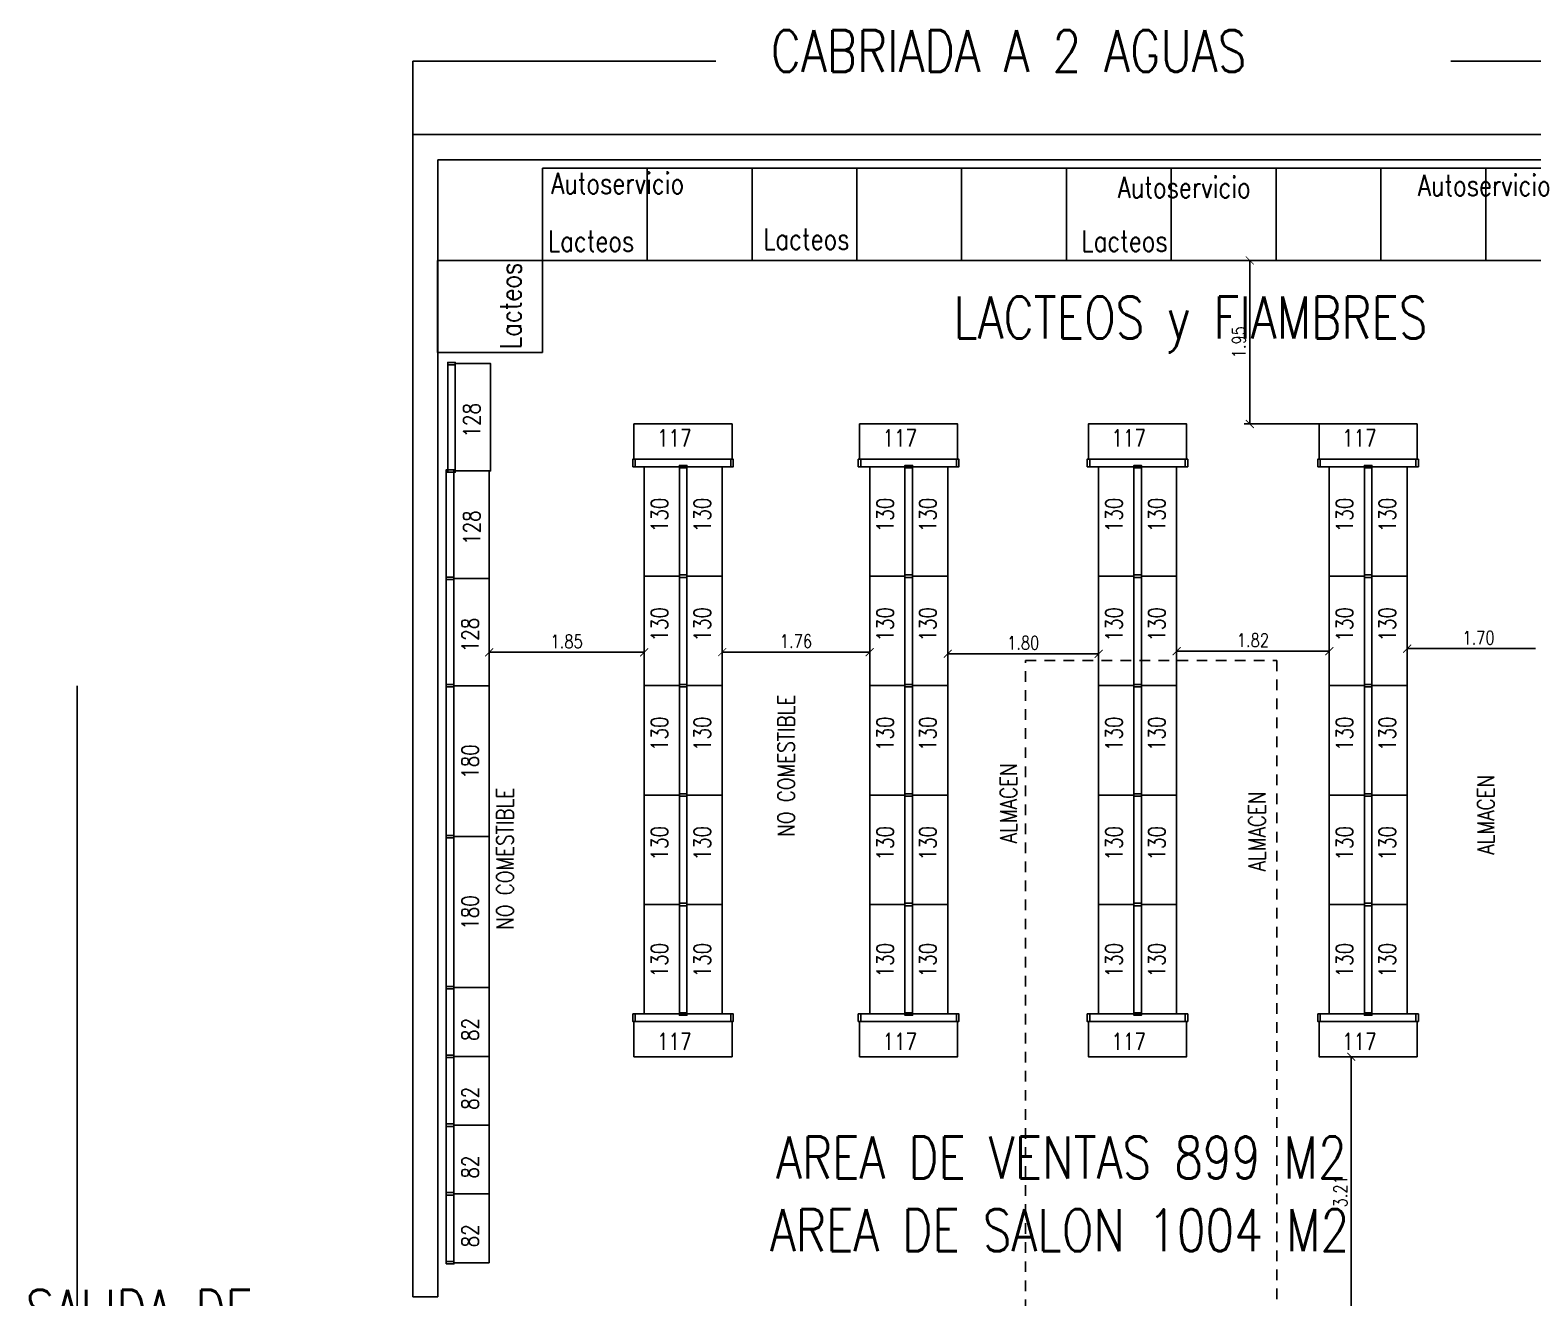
# Model space of a CAD drawing. Header units: millimetres. Extents: x -434 to 213, y 66 to 172.
# Drawn here: x -213.12 to -195.19, y 106.36 to 121.48 of the extents above; entities that cross this region are included whole.
import ezdxf

# ---------------------------------------------------------------- set-up
doc = ezdxf.new("R2010")
doc.units = ezdxf.units.MM
doc.linetypes.add('HIDDEN', pattern=[9.525, 6.35, -3.175])
for name, color, linetype in [('0_MUROS', 7, 'Continuous'), ('E_GONDOLAS', 1, 'Continuous'), ('T_EQUIPAMIENTO', 5, 'Continuous')]:
    doc.layers.add(name, color=color, linetype=linetype)
doc.styles.add('COTAS', font='ROMANS.shx', dxfattribs={"width": 0.8})
doc.styles.add('ROMANS', font='ROMANS.SHX', dxfattribs={"width": 0.8, "height": 0.2})

# ---------------------------------------------------------------- blocks, each defined once
blk = doc.blocks.new('COTA')
for p, q in [((-1, 0), (0, 0)), ((0, 0.4), (0, -0.4))]:
    blk.add_line(p, q)
at = {"const_width": 0.065}
blk.add_lwpolyline([(0.14, 0.14), (0.28, 0.28), (0, 0), (-0.14, -0.14), (-0.28, -0.28)], dxfattribs=at)

msp = doc.modelspace()

# ---------------------------------------------------------------- linework, layer by layer
at = {"layer": '0_MUROS', "color": 8}
for p, q in [((-208.553, 119.835), (-208.553, 121.112)), ((-208.553, 121.112), (-204.937, 121.112)), ((-196.173, 121.112), (-190.059, 121.112)), ((-208.553, 120.235), (-208.553, 106.685)), ((-158.133, 120.235), (-208.553, 120.235)), ((-208.254, 106.375), (-208.253, 119.935)), ((-158.433, 119.935), (-208.253, 119.935)), ((-212.553, 81.942), (-212.553, 113.662)), ((-208.553, 109.691), (-208.553, 106.375)), ((-208.553, 106.375), (-208.254, 106.375))]:
    msp.add_line(p, q, dxfattribs=at)
at = {"layer": '0_MUROS', "color": 8, "linetype": 'HIDDEN', "ltscale": 0.02}
for p, q in [((-201.246, 113.966), (-198.246, 113.966)), ((-201.246, 91.918), (-201.246, 113.966)), ((-198.246, 113.966), (-198.246, 91.918))]:
    msp.add_line(p, q, dxfattribs=at)
at = {"layer": 'E_GONDOLAS', "color": 8}
for p, q in [((-207.006, 119.835), (-205.756, 119.835)), ((-207.006, 118.735), (-207.006, 119.835)), ((-205.756, 119.835), (-205.756, 118.735)), ((-205.756, 119.835), (-204.506, 119.835)), ((-205.756, 118.735), (-205.756, 119.835)), ((-204.506, 119.835), (-203.256, 119.835)), ((-204.506, 118.735), (-204.506, 119.835)), ((-204.506, 119.835), (-204.506, 118.735)), ((-203.256, 119.835), (-203.256, 118.735)), ((-203.256, 119.835), (-202.006, 119.835)), ((-203.256, 118.735), (-203.256, 119.835)), ((-202.006, 119.835), (-202.006, 118.735)), ((-202.006, 119.835), (-200.756, 119.835)), ((-202.006, 118.735), (-202.006, 119.835)), ((-200.756, 119.835), (-200.756, 118.735)), ((-200.756, 119.835), (-199.506, 119.835)), ((-200.756, 118.735), (-200.756, 119.835)), ((-199.506, 119.835), (-199.506, 118.735)), ((-199.506, 119.835), (-198.256, 119.835)), ((-199.506, 118.735), (-199.506, 119.835)), ((-198.256, 119.835), (-198.256, 118.735)), ((-198.256, 119.835), (-197.006, 119.835)), ((-198.256, 118.735), (-198.256, 119.835)), ((-197.006, 119.835), (-197.006, 118.735)), ((-197.006, 119.835), (-195.756, 119.835)), ((-197.006, 118.735), (-197.006, 119.835)), ((-195.756, 119.835), (-195.756, 118.735)), ((-195.756, 119.835), (-194.506, 119.835)), ((-195.756, 118.735), (-195.756, 119.835)), ((-208.256, 118.735), (-207.006, 118.735)), ((-208.256, 117.635), (-208.256, 118.735)), ((-205.756, 118.735), (-207.006, 118.735)), ((-207.006, 118.735), (-207.006, 117.635)), ((-204.506, 118.735), (-205.756, 118.735)), ((-203.256, 118.735), (-204.506, 118.735)), ((-202.006, 118.735), (-203.256, 118.735)), ((-200.756, 118.735), (-202.006, 118.735)), ((-199.506, 118.735), (-200.756, 118.735)), ((-198.256, 118.735), (-199.506, 118.735)), ((-198.256, 118.735), (-198.57, 118.735)), ((-197.006, 118.735), (-198.256, 118.735)), ((-195.756, 118.735), (-197.006, 118.735)), ((-194.506, 118.735), (-195.756, 118.735)), ((-198.57, 118.565), (-198.57, 116.955)), ((-207.006, 117.635), (-208.256, 117.635)), ((-197.159, 116.785), (-198.57, 116.785)), ((-202.172, 114.318), (-202.172, 114.045)), ((-200.372, 114.318), (-200.372, 114.045)), ((-196.692, 114.318), (-196.692, 114.106)), ((-207.642, 113.664), (-207.642, 114.062)), ((-207.472, 114.062), (-205.962, 114.062)), ((-205.792, 113.665), (-205.792, 114.062)), ((-204.862, 114.062), (-204.862, 114.064)), ((-204.692, 114.064), (-203.272, 114.064)), ((-203.102, 114.062), (-203.102, 114.064)), ((-202.002, 114.045), (-200.542, 114.045)), ((-199.442, 113.807), (-199.442, 114.076)), ((-199.272, 114.076), (-197.792, 114.076)), ((-197.622, 113.807), (-197.622, 114.076)), ((-196.522, 114.106), (-195.162, 114.106)), ((-197.159, 109.24), (-197.359, 109.24)), ((-197.359, 109.07), (-197.359, 106.199))]:
    msp.add_line(p, q, dxfattribs=at)
for points in [[(-208.135, 117.489), (-208.135, 117.519), (-208.045, 117.519), (-208.045, 117.489)], [(-208.135, 116.239), (-208.135, 117.489), (-208.045, 117.489), (-208.045, 116.239)], [(-208.045, 116.224), (-208.045, 117.504), (-207.625, 117.504), (-207.625, 116.224)], [(-205.914, 116.365), (-204.744, 116.365), (-204.744, 116.785), (-205.914, 116.785)], [(-203.224, 116.365), (-202.054, 116.365), (-202.054, 116.785), (-203.224, 116.785)], [(-200.494, 116.365), (-199.324, 116.365), (-199.324, 116.785), (-200.494, 116.785)], [(-197.744, 116.365), (-196.574, 116.365), (-196.574, 116.785), (-197.744, 116.785)], [(-205.929, 116.275), (-205.899, 116.275), (-205.899, 116.365), (-205.929, 116.365)], [(-205.899, 116.275), (-204.759, 116.275), (-204.759, 116.365), (-205.899, 116.365)], [(-204.759, 116.275), (-204.729, 116.275), (-204.729, 116.365), (-204.759, 116.365)], [(-203.239, 116.275), (-203.209, 116.275), (-203.209, 116.365), (-203.239, 116.365)], [(-203.209, 116.275), (-202.069, 116.275), (-202.069, 116.365), (-203.209, 116.365)], [(-202.069, 116.275), (-202.039, 116.275), (-202.039, 116.365), (-202.069, 116.365)], [(-200.509, 116.275), (-200.479, 116.275), (-200.479, 116.365), (-200.509, 116.365)], [(-200.479, 116.275), (-199.339, 116.275), (-199.339, 116.365), (-200.479, 116.365)], [(-199.339, 116.275), (-199.309, 116.275), (-199.309, 116.365), (-199.339, 116.365)], [(-197.759, 116.275), (-197.729, 116.275), (-197.729, 116.365), (-197.759, 116.365)], [(-197.729, 116.275), (-196.589, 116.275), (-196.589, 116.365), (-197.729, 116.365)], [(-196.589, 116.275), (-196.559, 116.275), (-196.559, 116.365), (-196.589, 116.365)], [(-208.152, 116.209), (-208.152, 116.239), (-208.062, 116.239), (-208.062, 116.209)], [(-208.152, 114.959), (-208.152, 116.209), (-208.062, 116.209), (-208.062, 114.959)], [(-208.135, 116.209), (-208.135, 116.239), (-208.045, 116.239), (-208.045, 116.209)], [(-208.062, 114.944), (-208.062, 116.224), (-207.642, 116.224), (-207.642, 114.944)], [(-205.372, 114.97), (-205.372, 116.275), (-205.792, 116.275), (-205.792, 114.97)], [(-205.282, 116.26), (-205.282, 116.29), (-205.372, 116.29), (-205.372, 116.26)], [(-205.372, 116.26), (-205.372, 116.29), (-205.282, 116.29), (-205.282, 116.26)], [(-205.282, 114.985), (-205.282, 116.26), (-205.372, 116.26), (-205.372, 114.985)], [(-205.372, 114.985), (-205.372, 116.26), (-205.282, 116.26), (-205.282, 114.985)], [(-205.282, 114.97), (-205.282, 116.275), (-204.862, 116.275), (-204.862, 114.97)], [(-202.682, 114.97), (-202.682, 116.275), (-203.102, 116.275), (-203.102, 114.97)], [(-202.592, 116.26), (-202.592, 116.29), (-202.682, 116.29), (-202.682, 116.26)], [(-202.682, 116.26), (-202.682, 116.29), (-202.592, 116.29), (-202.592, 116.26)], [(-202.592, 114.985), (-202.592, 116.26), (-202.682, 116.26), (-202.682, 114.985)], [(-202.682, 114.985), (-202.682, 116.26), (-202.592, 116.26), (-202.592, 114.985)], [(-202.592, 114.97), (-202.592, 116.275), (-202.172, 116.275), (-202.172, 114.97)], [(-199.952, 114.97), (-199.952, 116.275), (-200.372, 116.275), (-200.372, 114.97)], [(-199.862, 116.26), (-199.862, 116.29), (-199.952, 116.29), (-199.952, 116.26)], [(-199.952, 116.26), (-199.952, 116.29), (-199.862, 116.29), (-199.862, 116.26)], [(-199.862, 114.985), (-199.862, 116.26), (-199.952, 116.26), (-199.952, 114.985)], [(-199.952, 114.985), (-199.952, 116.26), (-199.862, 116.26), (-199.862, 114.985)], [(-199.862, 114.97), (-199.862, 116.275), (-199.442, 116.275), (-199.442, 114.97)], [(-197.202, 114.97), (-197.202, 116.275), (-197.622, 116.275), (-197.622, 114.97)], [(-197.112, 116.26), (-197.112, 116.29), (-197.202, 116.29), (-197.202, 116.26)], [(-197.202, 116.26), (-197.202, 116.29), (-197.112, 116.29), (-197.112, 116.26)], [(-197.112, 114.985), (-197.112, 116.26), (-197.202, 116.26), (-197.202, 114.985)], [(-197.202, 114.985), (-197.202, 116.26), (-197.112, 116.26), (-197.112, 114.985)], [(-197.112, 114.97), (-197.112, 116.275), (-196.692, 116.275), (-196.692, 114.97)], [(-208.152, 114.929), (-208.152, 114.959), (-208.062, 114.959), (-208.062, 114.929)], [(-208.152, 114.929), (-208.152, 114.959), (-208.062, 114.959), (-208.062, 114.929)], [(-208.152, 113.679), (-208.152, 114.929), (-208.062, 114.929), (-208.062, 113.679)], [(-208.062, 113.664), (-208.062, 114.944), (-207.642, 114.944), (-207.642, 113.664)], [(-205.372, 113.665), (-205.372, 114.97), (-205.792, 114.97), (-205.792, 113.665)], [(-205.282, 114.955), (-205.282, 114.985), (-205.372, 114.985), (-205.372, 114.955)], [(-205.372, 114.955), (-205.372, 114.985), (-205.282, 114.985), (-205.282, 114.955)], [(-205.282, 114.955), (-205.282, 114.985), (-205.372, 114.985), (-205.372, 114.955)], [(-205.372, 114.955), (-205.372, 114.985), (-205.282, 114.985), (-205.282, 114.955)], [(-205.282, 113.68), (-205.282, 114.955), (-205.372, 114.955), (-205.372, 113.68)], [(-205.372, 113.68), (-205.372, 114.955), (-205.282, 114.955), (-205.282, 113.68)], [(-205.282, 113.665), (-205.282, 114.97), (-204.862, 114.97), (-204.862, 113.665)], [(-202.682, 113.665), (-202.682, 114.97), (-203.102, 114.97), (-203.102, 113.665)], [(-202.592, 114.955), (-202.592, 114.985), (-202.682, 114.985), (-202.682, 114.955)], [(-202.682, 114.955), (-202.682, 114.985), (-202.592, 114.985), (-202.592, 114.955)], [(-202.592, 114.955), (-202.592, 114.985), (-202.682, 114.985), (-202.682, 114.955)], [(-202.682, 114.955), (-202.682, 114.985), (-202.592, 114.985), (-202.592, 114.955)], [(-202.592, 113.68), (-202.592, 114.955), (-202.682, 114.955), (-202.682, 113.68)], [(-202.682, 113.68), (-202.682, 114.955), (-202.592, 114.955), (-202.592, 113.68)], [(-202.592, 113.665), (-202.592, 114.97), (-202.172, 114.97), (-202.172, 113.665)], [(-199.952, 113.665), (-199.952, 114.97), (-200.372, 114.97), (-200.372, 113.665)], [(-199.862, 114.955), (-199.862, 114.985), (-199.952, 114.985), (-199.952, 114.955)], [(-199.952, 114.955), (-199.952, 114.985), (-199.862, 114.985), (-199.862, 114.955)], [(-199.862, 114.955), (-199.862, 114.985), (-199.952, 114.985), (-199.952, 114.955)], [(-199.952, 114.955), (-199.952, 114.985), (-199.862, 114.985), (-199.862, 114.955)], [(-199.862, 113.68), (-199.862, 114.955), (-199.952, 114.955), (-199.952, 113.68)], [(-199.952, 113.68), (-199.952, 114.955), (-199.862, 114.955), (-199.862, 113.68)], [(-199.862, 113.665), (-199.862, 114.97), (-199.442, 114.97), (-199.442, 113.665)], [(-197.202, 113.665), (-197.202, 114.97), (-197.622, 114.97), (-197.622, 113.665)], [(-197.112, 114.955), (-197.112, 114.985), (-197.202, 114.985), (-197.202, 114.955)], [(-197.202, 114.955), (-197.202, 114.985), (-197.112, 114.985), (-197.112, 114.955)], [(-197.112, 114.955), (-197.112, 114.985), (-197.202, 114.985), (-197.202, 114.955)], [(-197.202, 114.955), (-197.202, 114.985), (-197.112, 114.985), (-197.112, 114.955)], [(-197.112, 113.68), (-197.112, 114.955), (-197.202, 114.955), (-197.202, 113.68)], [(-197.202, 113.68), (-197.202, 114.955), (-197.112, 114.955), (-197.112, 113.68)], [(-197.112, 113.665), (-197.112, 114.97), (-196.692, 114.97), (-196.692, 113.665)], [(-208.152, 113.649), (-208.152, 113.679), (-208.062, 113.679), (-208.062, 113.649)], [(-208.152, 113.649), (-208.152, 113.679), (-208.062, 113.679), (-208.062, 113.649)], [(-208.152, 111.879), (-208.152, 113.649), (-208.062, 113.649), (-208.062, 111.879)], [(-208.062, 111.864), (-208.062, 113.664), (-207.642, 113.664), (-207.642, 111.864)], [(-205.372, 112.36), (-205.372, 113.665), (-205.792, 113.665), (-205.792, 112.36)], [(-205.282, 113.65), (-205.282, 113.68), (-205.372, 113.68), (-205.372, 113.65)], [(-205.372, 113.65), (-205.372, 113.68), (-205.282, 113.68), (-205.282, 113.65)], [(-205.282, 113.65), (-205.282, 113.68), (-205.372, 113.68), (-205.372, 113.65)], [(-205.372, 113.65), (-205.372, 113.68), (-205.282, 113.68), (-205.282, 113.65)], [(-205.282, 112.375), (-205.282, 113.65), (-205.372, 113.65), (-205.372, 112.375)], [(-205.372, 112.375), (-205.372, 113.65), (-205.282, 113.65), (-205.282, 112.375)], [(-205.282, 112.36), (-205.282, 113.665), (-204.862, 113.665), (-204.862, 112.36)], [(-202.682, 112.36), (-202.682, 113.665), (-203.102, 113.665), (-203.102, 112.36)], [(-202.592, 113.65), (-202.592, 113.68), (-202.682, 113.68), (-202.682, 113.65)], [(-202.682, 113.65), (-202.682, 113.68), (-202.592, 113.68), (-202.592, 113.65)], [(-202.592, 113.65), (-202.592, 113.68), (-202.682, 113.68), (-202.682, 113.65)], [(-202.682, 113.65), (-202.682, 113.68), (-202.592, 113.68), (-202.592, 113.65)], [(-202.592, 112.375), (-202.592, 113.65), (-202.682, 113.65), (-202.682, 112.375)], [(-202.682, 112.375), (-202.682, 113.65), (-202.592, 113.65), (-202.592, 112.375)], [(-202.592, 112.36), (-202.592, 113.665), (-202.172, 113.665), (-202.172, 112.36)], [(-199.952, 112.36), (-199.952, 113.665), (-200.372, 113.665), (-200.372, 112.36)], [(-199.862, 113.65), (-199.862, 113.68), (-199.952, 113.68), (-199.952, 113.65)], [(-199.952, 113.65), (-199.952, 113.68), (-199.862, 113.68), (-199.862, 113.65)], [(-199.862, 113.65), (-199.862, 113.68), (-199.952, 113.68), (-199.952, 113.65)], [(-199.952, 113.65), (-199.952, 113.68), (-199.862, 113.68), (-199.862, 113.65)], [(-199.862, 112.375), (-199.862, 113.65), (-199.952, 113.65), (-199.952, 112.375)], [(-199.952, 112.375), (-199.952, 113.65), (-199.862, 113.65), (-199.862, 112.375)], [(-199.862, 112.36), (-199.862, 113.665), (-199.442, 113.665), (-199.442, 112.36)], [(-197.202, 112.36), (-197.202, 113.665), (-197.622, 113.665), (-197.622, 112.36)], [(-197.112, 113.65), (-197.112, 113.68), (-197.202, 113.68), (-197.202, 113.65)], [(-197.202, 113.65), (-197.202, 113.68), (-197.112, 113.68), (-197.112, 113.65)], [(-197.112, 113.65), (-197.112, 113.68), (-197.202, 113.68), (-197.202, 113.65)], [(-197.202, 113.65), (-197.202, 113.68), (-197.112, 113.68), (-197.112, 113.65)], [(-197.112, 112.375), (-197.112, 113.65), (-197.202, 113.65), (-197.202, 112.375)], [(-197.202, 112.375), (-197.202, 113.65), (-197.112, 113.65), (-197.112, 112.375)], [(-197.112, 112.36), (-197.112, 113.665), (-196.692, 113.665), (-196.692, 112.36)], [(-205.372, 111.055), (-205.372, 112.36), (-205.792, 112.36), (-205.792, 111.055)], [(-205.282, 112.345), (-205.282, 112.375), (-205.372, 112.375), (-205.372, 112.345)], [(-205.372, 112.345), (-205.372, 112.375), (-205.282, 112.375), (-205.282, 112.345)], [(-205.282, 112.345), (-205.282, 112.375), (-205.372, 112.375), (-205.372, 112.345)], [(-205.372, 112.345), (-205.372, 112.375), (-205.282, 112.375), (-205.282, 112.345)], [(-205.282, 111.07), (-205.282, 112.345), (-205.372, 112.345), (-205.372, 111.07)], [(-205.372, 111.07), (-205.372, 112.345), (-205.282, 112.345), (-205.282, 111.07)], [(-205.282, 111.055), (-205.282, 112.36), (-204.862, 112.36), (-204.862, 111.055)], [(-202.682, 111.055), (-202.682, 112.36), (-203.102, 112.36), (-203.102, 111.055)], [(-202.592, 112.345), (-202.592, 112.375), (-202.682, 112.375), (-202.682, 112.345)], [(-202.682, 112.345), (-202.682, 112.375), (-202.592, 112.375), (-202.592, 112.345)], [(-202.592, 112.345), (-202.592, 112.375), (-202.682, 112.375), (-202.682, 112.345)], [(-202.682, 112.345), (-202.682, 112.375), (-202.592, 112.375), (-202.592, 112.345)], [(-202.592, 111.07), (-202.592, 112.345), (-202.682, 112.345), (-202.682, 111.07)], [(-202.682, 111.07), (-202.682, 112.345), (-202.592, 112.345), (-202.592, 111.07)], [(-202.592, 111.055), (-202.592, 112.36), (-202.172, 112.36), (-202.172, 111.055)], [(-199.952, 111.055), (-199.952, 112.36), (-200.372, 112.36), (-200.372, 111.055)], [(-199.862, 112.345), (-199.862, 112.375), (-199.952, 112.375), (-199.952, 112.345)], [(-199.952, 112.345), (-199.952, 112.375), (-199.862, 112.375), (-199.862, 112.345)], [(-199.862, 112.345), (-199.862, 112.375), (-199.952, 112.375), (-199.952, 112.345)], [(-199.952, 112.345), (-199.952, 112.375), (-199.862, 112.375), (-199.862, 112.345)], [(-199.862, 111.07), (-199.862, 112.345), (-199.952, 112.345), (-199.952, 111.07)], [(-199.952, 111.07), (-199.952, 112.345), (-199.862, 112.345), (-199.862, 111.07)], [(-199.862, 111.055), (-199.862, 112.36), (-199.442, 112.36), (-199.442, 111.055)], [(-197.202, 111.055), (-197.202, 112.36), (-197.622, 112.36), (-197.622, 111.055)], [(-197.112, 112.345), (-197.112, 112.375), (-197.202, 112.375), (-197.202, 112.345)], [(-197.202, 112.345), (-197.202, 112.375), (-197.112, 112.375), (-197.112, 112.345)], [(-197.112, 112.345), (-197.112, 112.375), (-197.202, 112.375), (-197.202, 112.345)], [(-197.202, 112.345), (-197.202, 112.375), (-197.112, 112.375), (-197.112, 112.345)], [(-197.112, 111.07), (-197.112, 112.345), (-197.202, 112.345), (-197.202, 111.07)], [(-197.202, 111.07), (-197.202, 112.345), (-197.112, 112.345), (-197.112, 111.07)], [(-197.112, 111.055), (-197.112, 112.36), (-196.692, 112.36), (-196.692, 111.055)], [(-208.152, 111.849), (-208.152, 111.879), (-208.062, 111.879), (-208.062, 111.849)], [(-208.152, 111.849), (-208.152, 111.879), (-208.062, 111.879), (-208.062, 111.849)], [(-208.152, 110.079), (-208.152, 111.849), (-208.062, 111.849), (-208.062, 110.079)], [(-208.062, 110.064), (-208.062, 111.864), (-207.642, 111.864), (-207.642, 110.064)], [(-205.372, 109.75), (-205.372, 111.055), (-205.792, 111.055), (-205.792, 109.75)], [(-205.282, 111.04), (-205.282, 111.07), (-205.372, 111.07), (-205.372, 111.04)], [(-205.372, 111.04), (-205.372, 111.07), (-205.282, 111.07), (-205.282, 111.04)], [(-205.282, 111.04), (-205.282, 111.07), (-205.372, 111.07), (-205.372, 111.04)], [(-205.372, 111.04), (-205.372, 111.07), (-205.282, 111.07), (-205.282, 111.04)], [(-205.282, 109.765), (-205.282, 111.04), (-205.372, 111.04), (-205.372, 109.765)], [(-205.372, 109.765), (-205.372, 111.04), (-205.282, 111.04), (-205.282, 109.765)], [(-205.282, 109.75), (-205.282, 111.055), (-204.862, 111.055), (-204.862, 109.75)], [(-202.682, 109.75), (-202.682, 111.055), (-203.102, 111.055), (-203.102, 109.75)], [(-202.592, 111.04), (-202.592, 111.07), (-202.682, 111.07), (-202.682, 111.04)], [(-202.682, 111.04), (-202.682, 111.07), (-202.592, 111.07), (-202.592, 111.04)], [(-202.592, 111.04), (-202.592, 111.07), (-202.682, 111.07), (-202.682, 111.04)], [(-202.682, 111.04), (-202.682, 111.07), (-202.592, 111.07), (-202.592, 111.04)], [(-202.592, 109.765), (-202.592, 111.04), (-202.682, 111.04), (-202.682, 109.765)], [(-202.682, 109.765), (-202.682, 111.04), (-202.592, 111.04), (-202.592, 109.765)], [(-202.592, 109.75), (-202.592, 111.055), (-202.172, 111.055), (-202.172, 109.75)], [(-199.952, 109.75), (-199.952, 111.055), (-200.372, 111.055), (-200.372, 109.75)], [(-199.862, 111.04), (-199.862, 111.07), (-199.952, 111.07), (-199.952, 111.04)], [(-199.952, 111.04), (-199.952, 111.07), (-199.862, 111.07), (-199.862, 111.04)], [(-199.862, 111.04), (-199.862, 111.07), (-199.952, 111.07), (-199.952, 111.04)], [(-199.952, 111.04), (-199.952, 111.07), (-199.862, 111.07), (-199.862, 111.04)], [(-199.862, 109.765), (-199.862, 111.04), (-199.952, 111.04), (-199.952, 109.765)], [(-199.952, 109.765), (-199.952, 111.04), (-199.862, 111.04), (-199.862, 109.765)], [(-199.862, 109.75), (-199.862, 111.055), (-199.442, 111.055), (-199.442, 109.75)], [(-197.202, 109.75), (-197.202, 111.055), (-197.622, 111.055), (-197.622, 109.75)], [(-197.112, 111.04), (-197.112, 111.07), (-197.202, 111.07), (-197.202, 111.04)], [(-197.202, 111.04), (-197.202, 111.07), (-197.112, 111.07), (-197.112, 111.04)], [(-197.112, 111.04), (-197.112, 111.07), (-197.202, 111.07), (-197.202, 111.04)], [(-197.202, 111.04), (-197.202, 111.07), (-197.112, 111.07), (-197.112, 111.04)], [(-197.112, 109.765), (-197.112, 111.04), (-197.202, 111.04), (-197.202, 109.765)], [(-197.202, 109.765), (-197.202, 111.04), (-197.112, 111.04), (-197.112, 109.765)], [(-197.112, 109.75), (-197.112, 111.055), (-196.692, 111.055), (-196.692, 109.75)], [(-208.152, 110.049), (-208.152, 110.079), (-208.062, 110.079), (-208.062, 110.049)], [(-208.152, 110.049), (-208.152, 110.079), (-208.062, 110.079), (-208.062, 110.049)], [(-208.062, 109.244), (-208.062, 110.064), (-207.642, 110.064), (-207.642, 109.244)], [(-208.152, 109.259), (-208.152, 110.049), (-208.062, 110.049), (-208.062, 109.259)], [(-205.929, 109.75), (-205.899, 109.75), (-205.899, 109.66), (-205.929, 109.66)], [(-205.899, 109.75), (-204.759, 109.75), (-204.759, 109.66), (-205.899, 109.66)], [(-205.282, 109.735), (-205.282, 109.765), (-205.372, 109.765), (-205.372, 109.735)], [(-205.372, 109.735), (-205.372, 109.765), (-205.282, 109.765), (-205.282, 109.735)], [(-204.759, 109.75), (-204.729, 109.75), (-204.729, 109.66), (-204.759, 109.66)], [(-203.239, 109.75), (-203.209, 109.75), (-203.209, 109.66), (-203.239, 109.66)], [(-203.209, 109.75), (-202.069, 109.75), (-202.069, 109.66), (-203.209, 109.66)], [(-202.592, 109.735), (-202.592, 109.765), (-202.682, 109.765), (-202.682, 109.735)], [(-202.682, 109.735), (-202.682, 109.765), (-202.592, 109.765), (-202.592, 109.735)], [(-202.069, 109.75), (-202.039, 109.75), (-202.039, 109.66), (-202.069, 109.66)], [(-200.509, 109.75), (-200.479, 109.75), (-200.479, 109.66), (-200.509, 109.66)], [(-200.479, 109.75), (-199.339, 109.75), (-199.339, 109.66), (-200.479, 109.66)], [(-199.862, 109.735), (-199.862, 109.765), (-199.952, 109.765), (-199.952, 109.735)], [(-199.952, 109.735), (-199.952, 109.765), (-199.862, 109.765), (-199.862, 109.735)], [(-199.339, 109.75), (-199.309, 109.75), (-199.309, 109.66), (-199.339, 109.66)], [(-197.759, 109.75), (-197.729, 109.75), (-197.729, 109.66), (-197.759, 109.66)], [(-197.729, 109.75), (-196.589, 109.75), (-196.589, 109.66), (-197.729, 109.66)], [(-197.112, 109.735), (-197.112, 109.765), (-197.202, 109.765), (-197.202, 109.735)], [(-197.202, 109.735), (-197.202, 109.765), (-197.112, 109.765), (-197.112, 109.735)], [(-196.589, 109.75), (-196.559, 109.75), (-196.559, 109.66), (-196.589, 109.66)], [(-205.914, 109.66), (-204.744, 109.66), (-204.744, 109.24), (-205.914, 109.24)], [(-203.224, 109.66), (-202.054, 109.66), (-202.054, 109.24), (-203.224, 109.24)], [(-200.494, 109.66), (-199.324, 109.66), (-199.324, 109.24), (-200.494, 109.24)], [(-197.744, 109.66), (-196.574, 109.66), (-196.574, 109.24), (-197.744, 109.24)], [(-208.152, 109.229), (-208.152, 109.259), (-208.062, 109.259), (-208.062, 109.229)], [(-208.152, 109.229), (-208.152, 109.259), (-208.062, 109.259), (-208.062, 109.229)], [(-208.152, 108.439), (-208.152, 109.229), (-208.062, 109.229), (-208.062, 108.439)], [(-208.062, 108.424), (-208.062, 109.244), (-207.642, 109.244), (-207.642, 108.424)], [(-208.152, 108.409), (-208.152, 108.439), (-208.062, 108.439), (-208.062, 108.409)], [(-208.152, 108.409), (-208.152, 108.439), (-208.062, 108.439), (-208.062, 108.409)], [(-208.152, 107.619), (-208.152, 108.409), (-208.062, 108.409), (-208.062, 107.619)], [(-208.062, 107.604), (-208.062, 108.424), (-207.642, 108.424), (-207.642, 107.604)], [(-208.152, 107.589), (-208.152, 107.619), (-208.062, 107.619), (-208.062, 107.589)], [(-208.152, 107.589), (-208.152, 107.619), (-208.062, 107.619), (-208.062, 107.589)], [(-208.152, 106.799), (-208.152, 107.589), (-208.062, 107.589), (-208.062, 106.799)], [(-208.062, 106.784), (-208.062, 107.604), (-207.642, 107.604), (-207.642, 106.784)], [(-208.152, 106.769), (-208.152, 106.799), (-208.062, 106.799), (-208.062, 106.769)]]:
    msp.add_lwpolyline(points, close=True, dxfattribs=at)

# ---------------------------------------------------------------- block references
at = {"layer": 'E_GONDOLAS', "color": 8, "xscale": 0.17, "yscale": 0.17, "zscale": 0.17}
for p, rotation in [((-198.57, 118.735), 90), ((-198.57, 116.785), 270), ((-207.642, 114.062), 180), ((-204.862, 114.064), 180), ((-202.172, 114.045), 180), ((-199.442, 114.076), 180), ((-196.692, 114.106), 180), ((-197.359, 109.24), 90)]:
    msp.add_blockref('COTA', p, dxfattribs=dict(at, rotation=rotation))
for p in [(-205.792, 114.062), (-203.102, 114.064), (-200.372, 114.045), (-197.622, 114.076)]:
    msp.add_blockref('COTA', p, dxfattribs=at)

# ---------------------------------------------------------------- texts
at = {"layer": '0_MUROS', "color": 8, "width": 0.8}
for s, height, style, p in [('CABRIADA A 2 AGUAS', 0.5, 'ROMANS', (-204.283, 120.982)), ('LACTEOS y FIAMBRES', 0.5, 'ROMANS', (-202.106, 117.804)), ('117', 0.2, 'COTAS', (-205.639, 116.518)), ('117', 0.2, 'COTAS', (-202.949, 116.518)), ('117', 0.2, 'COTAS', (-200.219, 116.518)), ('117', 0.2, 'COTAS', (-197.469, 116.518)), ('117', 0.2, 'COTAS', (-205.639, 109.321)), ('117', 0.2, 'COTAS', (-202.949, 109.321)), ('117', 0.2, 'COTAS', (-200.219, 109.321)), ('117', 0.2, 'COTAS', (-197.469, 109.321)), ('AREA DE VENTAS 899 M2', 0.5, 'ROMANS', (-204.219, 107.789)), ('AREA DE SALON 1004 M2', 0.5, 'ROMANS', (-204.292, 106.921)), ('SALIDA DE', 0.5, 'ROMANS', (-213.168, 105.96))]:
    msp.add_text(s, height=height, dxfattribs=dict(at, style=style)).set_placement(p)
at = {"layer": '0_MUROS', "color": 8, "style": 'COTAS', "width": 0.8}
for s, p in [('128', (-207.749, 116.623)), ('130', (-205.509, 115.495)), ('130', (-204.999, 115.495)), ('130', (-202.819, 115.495)), ('130', (-202.309, 115.495)), ('130', (-200.089, 115.495)), ('130', (-199.579, 115.495)), ('130', (-197.339, 115.495)), ('130', (-196.829, 115.495)), ('128', (-207.749, 115.343)), ('130', (-205.509, 114.19)), ('130', (-204.999, 114.19)), ('130', (-202.819, 114.19)), ('130', (-202.309, 114.19)), ('130', (-200.089, 114.19)), ('130', (-199.579, 114.19)), ('130', (-197.339, 114.19)), ('130', (-196.829, 114.19)), ('128', (-207.767, 114.063)), ('NO COMESTIBLE', (-203.999, 111.863)), ('130', (-205.509, 112.885)), ('130', (-204.999, 112.885)), ('130', (-202.819, 112.885)), ('130', (-202.309, 112.885)), ('130', (-200.089, 112.885)), ('130', (-199.579, 112.885)), ('130', (-197.339, 112.885)), ('130', (-196.829, 112.885)), ('180', (-207.767, 112.554)), ('ALMACEN', (-201.347, 111.785)), ('ALMACEN', (-195.655, 111.649)), ('NO COMESTIBLE', (-207.352, 110.753)), ('ALMACEN', (-198.384, 111.45)), ('130', (-205.509, 111.58)), ('130', (-204.999, 111.58)), ('130', (-202.819, 111.58)), ('130', (-202.309, 111.58)), ('130', (-200.089, 111.58)), ('130', (-199.579, 111.58)), ('130', (-197.339, 111.58)), ('130', (-196.829, 111.58)), ('180', (-207.767, 110.754)), ('130', (-205.509, 110.186)), ('130', (-204.999, 110.186)), ('130', (-202.819, 110.186)), ('130', (-202.309, 110.186)), ('130', (-200.089, 110.186)), ('130', (-199.579, 110.186)), ('130', (-197.339, 110.186)), ('130', (-196.829, 110.186)), ('82', (-207.767, 109.427)), ('82', (-207.767, 108.607)), ('82', (-207.767, 107.787)), ('82', (-207.767, 106.967))]:
    msp.add_text(s, height=0.2, rotation=90, dxfattribs=at).set_placement(p)
at = {"layer": 'E_GONDOLAS', "color": 8, "char_height": 0.16, "attachment_point": 5, "rotation": 90, "style": 'COTAS'}
for s, insert in [('\\A1;1.95', (-198.7, 117.76)), ('\\A1;3.21', (-197.489, 107.635))]:
    msp.add_mtext(s, dxfattribs=dict(at, insert=insert))
at = {"layer": 'E_GONDOLAS', "color": 8, "char_height": 0.16, "attachment_point": 5, "style": 'COTAS'}
for s, insert in [('\\A1;1.85', (-206.717, 114.192)), ('\\A1;1.76', (-203.982, 114.194)), ('\\A1;1.80', (-201.272, 114.175)), ('\\A1;1.82', (-198.532, 114.206)), ('\\A1;1.70', (-195.842, 114.236))]:
    msp.add_mtext(s, dxfattribs=dict(at, insert=insert))
at = {"layer": 'T_EQUIPAMIENTO', "color": 8, "style": 'ROMANS', "width": 0.8}
for s, p in [('Autoservicio', (-206.901, 119.529)), ('Autoservicio', (-200.144, 119.481)), ('Autoservicio', (-196.565, 119.505)), ('Lacteos', (-206.94, 118.84)), ('Lacteos', (-204.373, 118.864)), ('Lacteos', (-200.578, 118.84))]:
    msp.add_text(s, height=0.25, dxfattribs=at).set_placement(p)
msp.add_text('Lacteos', height=0.25, rotation=90, dxfattribs=at).set_placement((-207.26, 117.679))

doc.saveas('drawing.dxf')
